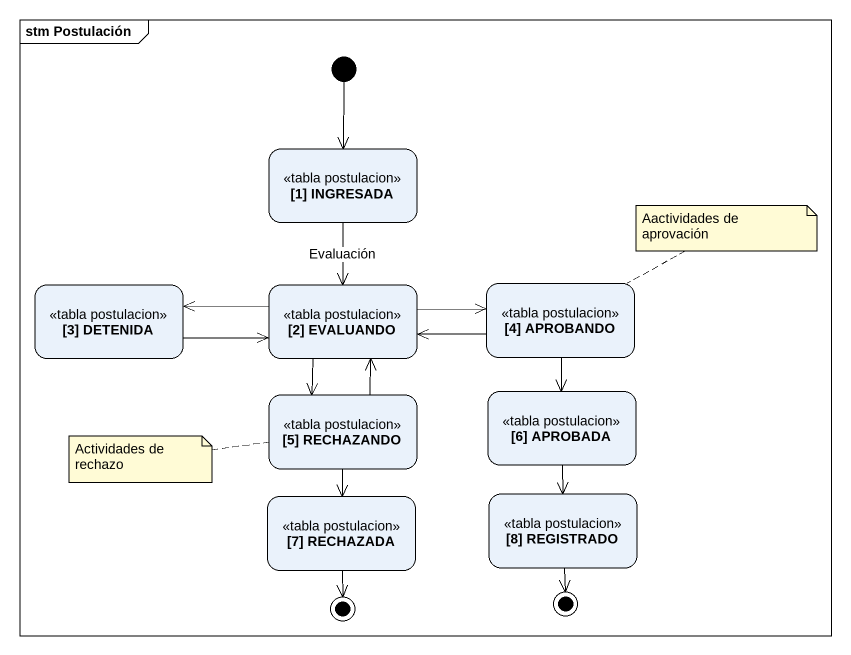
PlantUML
@startuml
mainframe stm Postulación
hide empty description
state "[1] INGRESADA" as s1_INGRESADA <<tabla postulacion>>
state "[3] DETENIDA" as s3_DETENIDA <<tabla postulacion>>
state "[2] EVALUANDO" as s2_EVALUANDO <<tabla postulacion>>
state "[4] APROBANDO" as s4_APROBANDO <<tabla postulacion>>
state "[5] RECHAZANDO" as s5_RECHAZANDO <<tabla postulacion>>
state "[6] APROBADA" as s6_APROBADA <<tabla postulacion>>
state "[7] RECHAZADA" as s7_RECHAZADA <<tabla postulacion>>
state "[8] REGISTRADO" as s8_REGISTRADO <<tabla postulacion>>
state final1 <<end>>
state final2 <<end>>
[*] --> s1_INGRESADA
s1_INGRESADA --> s2_EVALUANDO : Evaluación
s3_DETENIDA -right-> s2_EVALUANDO
s2_EVALUANDO -left-> s3_DETENIDA
s2_EVALUANDO -right-> s4_APROBANDO
s2_EVALUANDO --> s5_RECHAZANDO
s4_APROBANDO -left-> s2_EVALUANDO
s4_APROBANDO --> s6_APROBADA
s5_RECHAZANDO -up-> s2_EVALUANDO
s5_RECHAZANDO --> s7_RECHAZADA
s6_APROBADA --> s8_REGISTRADO
s7_RECHAZADA --> final1
s8_REGISTRADO --> final2
note right of s4_APROBANDO : Aactividades de aprovación
note left of s5_RECHAZANDO : Actividades de rechazo
@enduml
